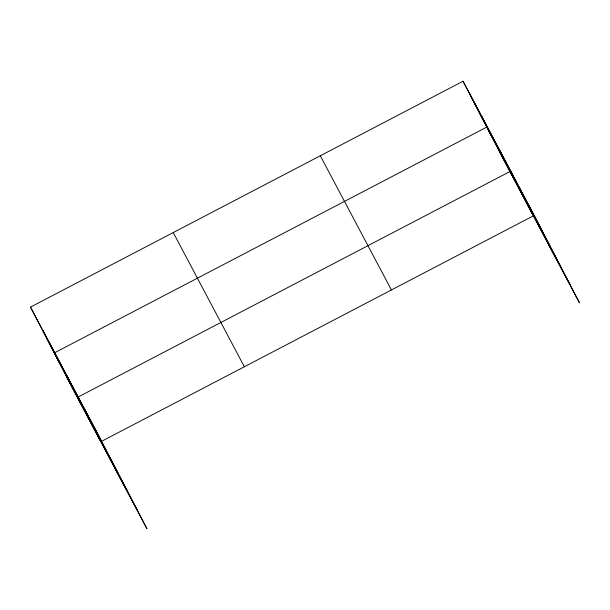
<?xml version="1.0" encoding="UTF-8"?>
<svg xmlns="http://www.w3.org/2000/svg" width="610" height="610" viewBox="0 0 610 610"><rect width="100%" height="100%" fill="white"/><g stroke="black" fill="none" stroke-linecap="round" stroke-linejoin="round"><path stroke-width="0.91" d="M95.747 430.225L146.949 528.763L75.838 394.571L30.5 307.104L463.051 81.237L534.162 215.429L579.5 302.895L508.389 168.703L463.051 81.237M534.162 215.429L101.611 441.297L30.5 307.104M479.422 112.827L550.533 247.019M488.984 131.264L560.094 265.457M498.827 150.266L569.938 284.458M320.303 155.771L391.422 289.963M173.24 232.57L244.351 366.762M46.878 338.695L117.989 472.887M56.433 357.132L127.543 491.325M66.284 376.134L137.395 510.326M528.29 204.358L544.669 235.948M522.427 193.286L538.805 224.876M556.03 258.61L510.692 171.143L78.149 397.011L123.487 484.485M504.828 160.072L521.199 191.662M498.957 149L515.336 180.59M493.093 137.929L509.464 169.519M532.568 214.331L487.222 126.857L54.679 352.733L100.017 440.199M481.183 115.45L497.554 147.048M475.137 104.043L491.515 135.641M469.09 92.644L485.468 124.234M89.876 419.154L106.254 450.744M84.012 408.082L100.391 439.673M72.277 385.939L88.656 417.537M66.414 374.868L82.785 406.466M60.543 363.804L76.921 395.394M48.632 341.325L65.011 372.916M42.586 329.918L58.964 361.509"/></g></svg>
